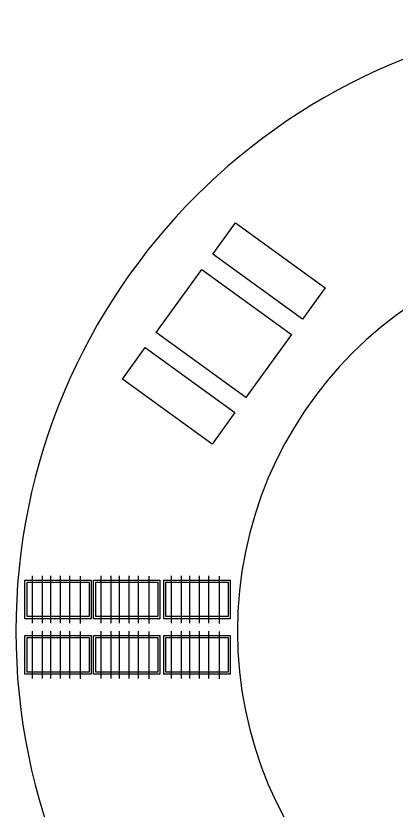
# Model space of a CAD drawing. Header units: millimetres. Extents: x 496 to 139339, y -41630 to 84383.
# Drawn here: x 49745 to 53178, y -37614 to -30450 of the extents above; entities that cross this region are included whole.
import ezdxf

# ---------------------------------------------------------------- set-up
doc = ezdxf.new("R2010")
doc.units = ezdxf.units.MM
doc.layers.add('мебель', color=44, linetype='Continuous', lineweight=25)
doc.layers.add('территория', color=74, linetype='Continuous', lineweight=25)

msp = doc.modelspace()

# ---------------------------------------------------------------- linework, layer by layer
at = {"layer": 'мебель'}
for p, q in [((49893.1, -35500.4), (49893.1, -35927.4)), ((49983.3, -35500.4), (49983.3, -35927.4)), ((50057.3, -35500.4), (50057.3, -35927.4)), ((50145.7, -35500.4), (50145.7, -35927.4)), ((50229.2, -35500.4), (50229.2, -35927.4)), ((50324.7, -35502.8), (50324.7, -35929.9)), ((50513.1, -35500.4), (50513.1, -35927.4)), ((50603.3, -35500.4), (50603.3, -35927.4)), ((50677.3, -35500.4), (50677.3, -35927.4)), ((50765.7, -35500.4), (50765.7, -35927.4)), ((50849.2, -35500.4), (50849.2, -35927.4)), ((50944.7, -35502.8), (50944.7, -35929.9)), ((51147.6, -35500.4), (51147.6, -35927.4)), ((51237.8, -35500.4), (51237.8, -35927.4)), ((51311.8, -35500.4), (51311.8, -35927.4)), ((51400.2, -35500.4), (51400.2, -35927.4)), ((51483.7, -35500.4), (51483.7, -35927.4)), ((51579.2, -35502.8), (51579.2, -35929.9)), ((49893.1, -35999.7), (49893.1, -36426.7)), ((49983.3, -35999.7), (49983.3, -36426.7)), ((50057.3, -35999.7), (50057.3, -36426.7)), ((50145.7, -35999.7), (50145.7, -36426.7)), ((50229.2, -35999.7), (50229.2, -36426.7)), ((50324.7, -36002.2), (50324.7, -36429.2)), ((50513.1, -35999.7), (50513.1, -36426.7)), ((50603.3, -35999.7), (50603.3, -36426.7)), ((50677.3, -35999.7), (50677.3, -36426.7)), ((50765.7, -35999.7), (50765.7, -36426.7)), ((50849.2, -35999.7), (50849.2, -36426.7)), ((50944.7, -36002.2), (50944.7, -36429.2)), ((51147.6, -35999.7), (51147.6, -36426.7)), ((51237.8, -35999.7), (51237.8, -36426.7)), ((51311.8, -35999.7), (51311.8, -36426.7)), ((51400.2, -35999.7), (51400.2, -36426.7)), ((51483.7, -35999.7), (51483.7, -36426.7)), ((51579.2, -36002.2), (51579.2, -36429.2))]:
    msp.add_line(p, q, dxfattribs=at)
for points in [[(51522.4, -32599.5), (51727.6, -32316), (52537.7, -32902.3), (52332.5, -33185.8), (51522.4, -32599.5)], [(51012.3, -33304.3), (51422.7, -32737.2), (52232.8, -33323.5), (51822.4, -33890.6), (51012.3, -33304.3)], [(50707.4, -33725.6), (50912.6, -33442), (51722.7, -34028.3), (51517.6, -34311.9), (50707.4, -33725.6)], [(50425.8, -35538.9), (50425.8, -35888.9), (49825.8, -35888.9), (49825.8, -35538.9), (50425.8, -35538.9)], [(51045.8, -35538.9), (51045.8, -35888.9), (50445.8, -35888.9), (50445.8, -35538.9), (51045.8, -35538.9)], [(51680.3, -35538.9), (51680.3, -35888.9), (51080.3, -35888.9), (51080.3, -35538.9), (51680.3, -35538.9)], [(50425.8, -36038.2), (50425.8, -36388.2), (49825.8, -36388.2), (49825.8, -36038.2), (50425.8, -36038.2)], [(51045.8, -36038.2), (51045.8, -36388.2), (50445.8, -36388.2), (50445.8, -36038.2), (51045.8, -36038.2)], [(51680.3, -36038.2), (51680.3, -36388.2), (51080.3, -36388.2), (51080.3, -36038.2), (51680.3, -36038.2)]]:
    msp.add_lwpolyline(points, dxfattribs=at)
for points in [[(50405.8, -35558.9), (50405.8, -35868.9), (49845.8, -35868.9), (49845.8, -35558.9)], [(51025.8, -35558.9), (51025.8, -35868.9), (50465.8, -35868.9), (50465.8, -35558.9)], [(51660.3, -35558.9), (51660.3, -35868.9), (51100.3, -35868.9), (51100.3, -35558.9)], [(50405.8, -36058.2), (50405.8, -36368.2), (49845.8, -36368.2), (49845.8, -36058.2)], [(51025.8, -36058.2), (51025.8, -36368.2), (50465.8, -36368.2), (50465.8, -36058.2)], [(51660.3, -36058.2), (51660.3, -36368.2), (51100.3, -36368.2), (51100.3, -36058.2)]]:
    msp.add_lwpolyline(points, close=True, dxfattribs=at)
at = {"layer": 'территория'}
for radius in [5550, 3550]:
    msp.add_arc((55295.3, -35999.7), radius, 90, 270, dxfattribs=at)

doc.saveas('drawing.dxf')
